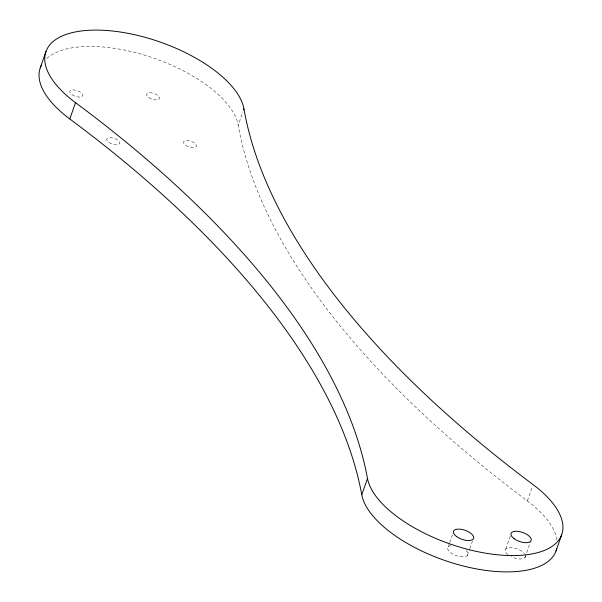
<?xml version="1.0" encoding="UTF-8"?>
<svg xmlns="http://www.w3.org/2000/svg" width="602" height="602" viewBox="0 0 602 602"><rect width="100%" height="100%" fill="white"/><g stroke="black" fill="none" stroke-linecap="round" stroke-linejoin="round"><path stroke-width="0.45" stroke-dasharray="3.01 2.26" d="M556.955 539.889A102.536 45.91 19.3 0 0 527.382 500.947A1005.995 450.439 19.3 0 1 238.234 125.246L242.877 111.98M448.234 546.872L449.438 543.433M449.739 542.575L452.749 533.982M467.423 555.413L469.53 549.393M469.831 548.535L472.54 540.799M505.785 549.016L510.3 536.126M527.382 500.947L532.386 486.664M524.974 557.557L530.693 541.228M46.73 58.447A104.47 46.775 19.3 0 1 154.022 58.228A104.47 46.775 19.3 0 1 238.234 125.246M525.538 555.864A10.64 4.763 19.3 0 1 511.173 556.669M507.99 554.69A10.64 4.763 19.3 0 1 509.623 547.602A10.64 4.763 19.3 0 1 524.538 553.622M465.895 550.303A10.64 4.763 19.3 0 1 464.292 556.752A10.64 4.763 19.3 0 1 450.206 552.35A10.64 4.763 19.3 0 1 450.853 545.608M108.939 142.478A6.772 3.033 19.3 0 0 119.535 143.6A6.772 3.033 19.3 0 0 111.099 137.677A6.772 3.033 19.3 0 0 108.939 142.478M71.999 94.71A6.772 3.033 19.3 0 0 82.602 95.831A6.772 3.033 19.3 0 0 74.166 89.909A6.772 3.033 19.3 0 0 71.999 94.71M148.784 97.577A6.772 3.033 19.3 0 0 159.387 98.698A6.772 3.033 19.3 0 0 150.951 92.776A6.772 3.033 19.3 0 0 148.784 97.577M185.725 145.338A6.772 3.033 19.3 0 0 196.327 146.459A6.772 3.033 19.3 0 0 187.884 140.537A6.772 3.033 19.3 0 0 185.725 145.338"/><path stroke-width="0.9" d="M40.274 67.845L45.985 51.524M556.737 548.407A102.536 45.91 19.3 0 1 458.927 564.849A102.536 45.91 19.3 0 1 361.772 494.776A1005.995 450.439 19.3 0 0 69.794 118.97L75.513 102.641A104.47 46.775 19.3 0 1 101.286 30.198A104.47 46.775 19.3 0 1 243.953 108.917A1005.995 450.439 19.3 0 0 533.101 484.625A102.536 45.91 19.3 0 1 507.471 555.473A102.536 45.91 19.3 0 1 367.491 478.447A1005.995 450.439 19.3 0 0 75.513 102.641M243.592 109.94L243.953 108.917M361.772 494.776L367.491 478.447M555.992 550.981L561.711 534.651M69.794 118.97A104.47 46.775 19.3 0 1 41.35 65.332M514.018 538.602A10.64 4.763 19.3 0 0 530.956 540.874A10.64 4.763 19.3 0 0 518.322 531.4A10.64 4.763 19.3 0 0 514.018 538.602M456.466 536.457A10.64 4.763 19.3 0 0 473.405 538.722A10.64 4.763 19.3 0 0 460.771 529.256A10.64 4.763 19.3 0 0 456.466 536.457"/></g></svg>
